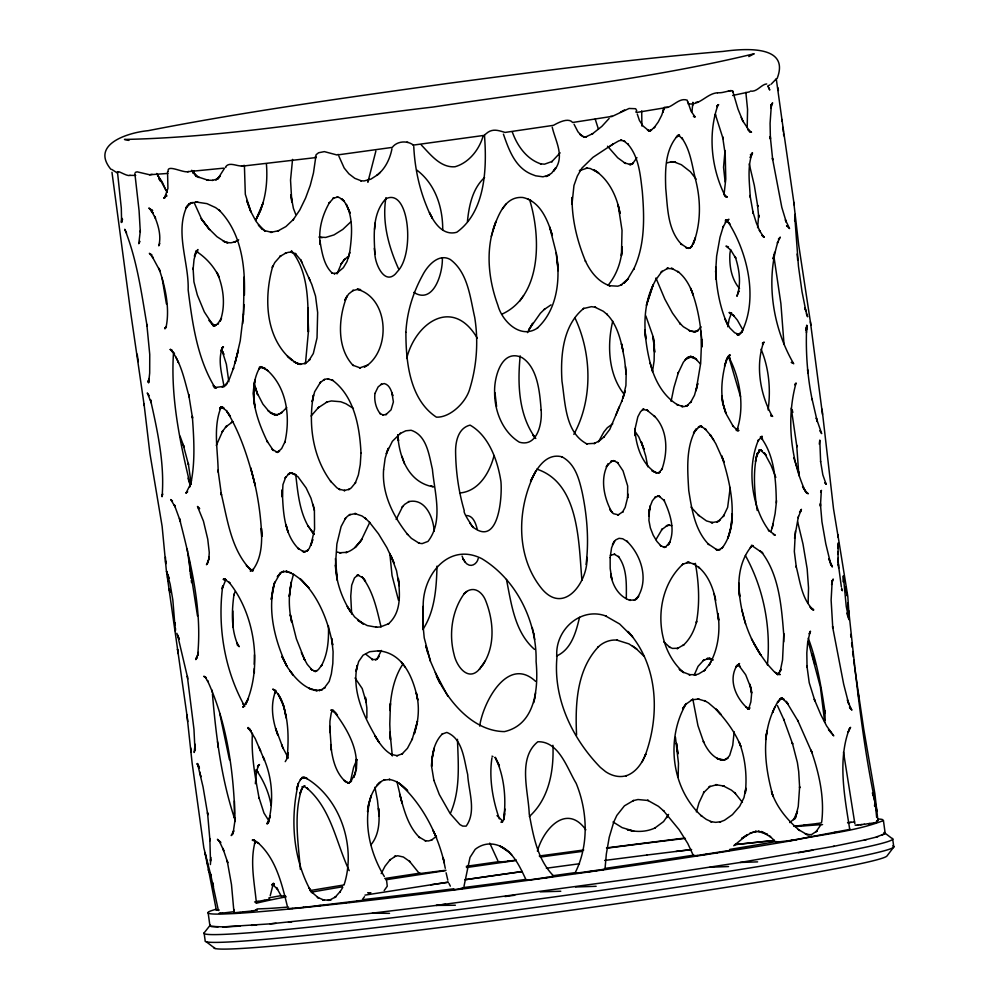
<?xml version="1.0" encoding="UTF-8"?>
<svg xmlns="http://www.w3.org/2000/svg" width="999" height="999" viewBox="0 0 999 999"><rect width="100%" height="100%" fill="white"/><g stroke="black" fill="none" stroke-linecap="round" stroke-linejoin="round"><path stroke-width="1.5" d="M430.419 661.201L424.225 637.861L422.739 622.027L423.239 606.256L423.151 629.732M783.74 641.857L783.803 633.728L782.542 659.989L780.107 671.815L780.968 669.33L777.909 674.612L779.282 673.251L777.484 674.662L779.12 673.813L776.648 674.088L780.281 674.575L775.212 672.489L776.897 673.651L773.95 671.465L767.107 663.898L760.301 654.32L751.473 638.811M422.764 613.923L422.739 622.027M701.073 331.243L701.748 347.165L701.635 339.198L700.661 363.386L696.053 390.746L697.777 383.479L694.48 395.267L690.496 402.585L691.47 401.323L686.962 405.706L688.174 404.97L685.664 406.243L687.05 405.894L684.377 406.518L681.555 406.481L683.004 406.593L676.773 404.47L678.046 405.094C662.961 396.203 654.333 379.595 650.199 363.087L652.547 371.228M389.835 553.546L392.045 575.524L398.489 600.299M641.907 126.049L641.695 110.901M837.924 554.358L838.386 542.794L837.736 547.927M335.452 565.322L336.875 543.993L341.121 526.523L345.617 518.119L344.842 519.08L347.44 516.296L350.262 514.398L349.3 514.81L355.669 513.548L354.682 513.511L361.975 515.959L365.959 518.843L365.159 518.069L370.192 522.976L369.518 522.315L378.471 533.791L386.938 547.714L393.993 562.924L390.859 555.407L396.528 570.704L399.225 585.726L398.301 578.421C399.987 594.78 401.461 612.524 388.161 624.1L388.861 623.663L380.444 626.922L375.786 627.26L376.76 627.26L367.17 625.549L358.004 620.429L363.336 623.988L354.595 616.92L347.265 606.48L351.011 612.549C341.995 598.476 336.114 582.092 335.452 565.322L337.325 580.269L335.414 558.603M837.949 551.623L838.236 562.837M687.649 102.048L687.237 100.212C680.044 97.515 674.25 105.27 667.819 107.305L636.65 112.462M715.709 267.07L716.033 279.146L715.721 267.295M495.092 757.329L499.4 765.833L495.267 757.454C504.47 776.148 506.518 799.625 503.546 820.129M806.443 332.767L806.717 325.174C805.544 350.212 807.117 375.412 812.237 399.975L812.075 399.076L817.319 421.715L816.283 418.032L821.665 433.603L819.792 430.781M121.703 218.082L121.616 222.203L121.304 208.229L117.445 171.628M210.402 864.56L210.914 857.467M210.514 859.365L210.477 861.163L209.84 838.573L209.977 840.771L207.53 812.637L207.804 814.884L203.059 786.95L197.49 763.486L199.425 768.194L197.053 763.736L198.601 765.659M254.245 664.323L254.458 654.807M504.97 809.028L503.671 819.754L504.857 813.823M794.942 218.469L794.867 220.804L795.142 214.373L794.667 220.579L795.054 216.346L794.954 218.344M776.323 502.959C776.048 481.019 774.675 456.056 761.176 437.812L762.587 439.085L760.676 437.5M366.883 718.019L366.858 707.929L365.384 697.339L366.321 702.684L362.225 688.573L355.045 677.996M255.344 783.728L256.668 770.329L256.343 771.977L258.629 764.947L257.817 766.658L259.49 764.51L257.492 766.87M233.192 627.422L232.842 611.013M692.732 105.532L692.869 102.285L691.995 111.613M715.646 271.678L716.633 256.131L720.004 237.263L723.388 226.161L722.864 227.535L726.635 220.604L725.237 222.178L728.97 219.305L725.449 220.617L727.384 220.255M626.311 598.726C626.385 584.552 627.322 568.206 618.294 556.368L618.843 556.88L614.16 554.17L614.885 554.208L610.339 555.269L610.938 554.845M167.857 575.449L167.77 577.06L167.907 574.912M874.962 803.995L874.587 806.131L874.949 800.486L876.647 817.344M234.403 800.973L234.365 813.985M730.219 487.45L727.647 507.38L723.276 516.545L724.25 515.147L718.681 521.003L719.967 520.129L716.783 521.965L718.269 521.466L711.263 522.702L712.811 522.689L706.468 520.916L698.201 514.947L699.05 515.696L690.996 507.155M244.018 304.595L243.431 314.198L244.193 277.023L244.33 295.192C245.417 265.197 240.934 231.768 218.669 209.653L219.768 210.677L215.609 207.617L206.93 203.634L195.841 201.985L197.702 201.898L190.597 203.047L192.382 202.51L189.473 203.846L190.984 202.897L186.376 206.968L189.598 203.609L185.814 208.404L186.588 207.13C174.975 233.267 189.086 262.937 188.149 289.86C192.357 323.201 197.165 358.379 214.897 387.425L213.124 385.602L216.483 387.999L214.211 387.624L223.601 386.401L221.928 386.863L225.187 385.564L223.626 386.476L227.048 383.441L225.712 385.09L229.633 378.421L233.616 367.869L233.217 369.118L238.399 350.112L235.04 363.186L240.235 340.809L243.444 314.023L242.67 323.688M574.924 873.388L604.994 869.155L606.331 854.045L609.228 837.299L613.798 821.94L616.82 815.446L624.425 805.843L633.616 800.461L633.016 800.699L637.936 799.525L648.376 800.511L647.539 800.236L658.453 806.33L663.973 811.2L663.336 810.539L679.07 829.645L687.737 843.431L693.468 855.756L697.826 855.444M121.666 219.63L121.391 222.515L122.577 219.355M140.347 230.532L138.786 243.706L139.997 241.371M734.153 731.743L732.754 745.266L729.67 755.406L727.01 758.778L728.059 757.617L725.024 759.69L726.335 759.165L722.939 760.027L724.362 760.027L716.845 758.366L721.952 760.177C712.786 757.929 706.992 749.487 703.333 741.345L703.708 742.257L697.951 725.661L692.769 698.813M244.318 165.347C239.098 168.119 229.47 160.564 225.487 167.095L225.774 167.52M338.249 154.395L337.038 154.982L324.35 151.623L318.594 152.747L316.096 154.72L313.461 172.989L310.227 185.489L305.594 198.039L299.812 209.94L292.882 220.192L293.619 219.256L285.889 226.586L277.585 231.131L278.808 230.694L270.579 232.367L271.915 232.367L264.173 230.532L265.397 231.144L258.354 224.987L262.625 229.558L255.956 221.216L250.612 211.164L246.716 200.524L250.899 211.763L245.317 194.305L244.418 165.797M442.332 257.904C443.019 272.615 433.716 304.957 413.836 292.395M678.134 777.122L678.471 763.286L675.449 737.262M427.922 653.608L425.811 645.754L430.482 661.301L439.91 682.979L436.426 675.861C448.901 702.447 473.688 731.268 504.458 731.605C535.614 724.525 538.573 687.724 536.088 661.5C537.112 621.465 516.283 579.408 481.793 558.666C448.613 541.87 422.452 575.249 423.201 606.605M806.53 329.658L806.842 326.011L806.081 330.407L807.13 326.111L806.118 328.296M627.959 494.093L627.597 497.852L627.672 485.989L623.026 470.829L617.332 462.35L618.094 463.037L613.985 460.739L614.922 460.939L610.814 461.526L613.736 460.601L610.814 461.526M747.19 127.735L747.564 109.403L745.853 92.358M135.277 172.415L137.1 171.828L149.538 174.75L167.857 173.426M191.533 171.016L191.708 170.267M776.548 500.686L775.112 513.598L772.052 528.396L773.226 523.688M374.912 254.358C375.199 263.586 384.128 285.065 395.367 274.038L397.652 271.278C414.985 253.496 409.228 186.975 385.714 198.863L386.113 198.501C371.89 213.474 374.013 235.414 374.912 254.358L374.35 248.314M808.116 603.234L808.541 587.986L807.167 568.906L802.996 544.055L797.689 521.915M843.056 581.743L843.331 575.811L846.253 606.543L849.025 619.742L846.752 613.111M374.563 229.358L375.274 222.802M586.063 564.423C589.11 540.359 587.112 515.871 582.155 492.207C579.108 479.158 575.299 463.698 561.65 456.655L562.137 456.868C546.416 452.684 536.8 467.932 530.519 481.293L536.126 470.591C516.758 506.668 515.009 556.193 542.032 589.023C564.797 615.759 588.498 580.369 586.888 557.305M767.394 664.934C771.116 627.31 763.76 588.598 745.354 555.469M356.256 769.705L356.493 759.053L356.443 768.805L353.808 777.359C362.5 754.307 347.477 728.983 333.703 711.126L336.338 713.698M173.401 354.27C170.742 398.114 179.982 442.232 190.172 484.627M385.914 197.74C381.88 222.065 388.599 246.653 398.514 268.743M467.432 221.528C468.968 205.831 472.452 188.636 484.577 177.51M252.447 733.129C250.986 754.969 255.182 776.835 259.116 798.263L258.991 797.602L263.961 813.011L268.506 820.241M794.53 538.299L798.413 516.471M134.877 173.501L139.073 210.664L140.31 232.08M795.404 531.181L794.33 551.473L796.303 567.232L796.116 566.283C800.099 581.181 801.648 599.063 813.511 610.102L810.064 607.155L813.71 609.802L811.5 609.04M765.621 739.46L767.045 730.594L765.808 738.036M727.809 326.785L729.145 319.318L731.63 312.899L730.506 314.535M768.106 409.952C770.903 389.535 769.03 368.331 761.088 349.213M520.192 355.869C517.432 383.329 518.456 414.573 535.164 437.712M821.64 822.327C824.749 797.951 819.118 773.076 811.051 750.149L812.062 752.834L797.664 720.291L798.251 721.403L786.088 701.248L788.036 703.845L782.242 698.438L784.128 699.55L781.543 698.264L779.994 699.075L782.242 698.089L780.469 698.513L783.441 698.751L781.543 698.264L777.334 702.247L780.706 698.488L776.385 704.195L772.539 712.399L774.774 707.13M649.425 509.677L650.274 505.906L648.963 513.086L648.776 516.321L649.512 509.203L648.913 520.354L650.349 527.897L653.171 535.114L656.905 541.446L661.226 546.178L660.314 545.516L664.597 547.402L663.423 547.227L665.496 547.09L664.335 547.415L666.321 546.628M757.617 227.685L758.678 215.047L758.728 217.357L757.579 205.207L757.741 206.431L754.32 185.427L749.213 163.848M162.063 496.728C164.81 464.085 157.592 431.368 150.487 399.675L151.324 402.822M270.217 895.753L273.414 883.178L272.377 885.751L273.926 883.615L272.44 885.176L274.113 883.828L272.377 884.764L274.213 884.078L272.327 884.527L274.325 884.502L272.402 884.515M534.877 697.826L535.589 692.856M305.469 363.536L308.379 331.868L308.054 307.68L308.379 331.93C307.817 304.558 309.603 273.276 291.471 250.662M725.049 150.512L723.551 167.32L725.137 181.955M778.408 239.061L780.306 237.138L777.334 243.032L778.071 241.383C765.409 281.368 772.814 327.947 793.706 363.761L791.907 362.35L793.194 363.261M175.399 629.208L175.499 628.583L175.349 630.981L172.864 600.149L170.142 584.19L167.133 573.176L169.355 578.346M292.557 159.39L290.534 180.07L291.82 202.148L290.846 194.668L293.406 208.379L295.729 214.398M349.563 253.109C351.835 237.088 353.596 219.418 346.303 204.383C355.269 226.249 346.203 200.399 341.471 198.764L344.255 201.448L339.573 197.677L337.063 196.928L337.899 197.015L332.929 198.339L333.791 197.852L329.008 203.247L329.595 202.422C322.302 215.022 318.057 229.995 320.329 244.58L319.855 240.634C321.965 252.335 323.776 265.309 332.305 273.152L331.705 272.814L334.94 273.676L334.066 273.651L337.912 272.602L337.05 272.989L343.331 267.732L347.015 261.526L349.712 252.51L348.314 258.154M627.647 497.415L625.187 507.305L622.414 512.325L623.014 511.65L617.744 515.122M831.767 583.179L832.217 580.544L831.118 600.087L832.804 628.309L832.554 626.548L843.68 684.215L848.9 704.507L847.389 699.937L851.061 708.903L849.562 706.643L851.922 710.102L849.512 707.604M350.412 781.668L353.646 767.269L356.918 759.565M479.695 726.086C482.929 702.722 507.617 655.257 535.551 681.318M502.36 822.214L502.984 821.153M671.091 401.373L673.938 387.45L678.421 372.39L677.984 373.514L683.341 362.237L686.301 358.678L685.152 359.827L691.308 356.343L686.775 358.017L693.094 356.805L688.361 356.855L694.842 357.879L690.084 356.393L696.653 359.528L695.242 358.416L700.424 363.923M724.088 194.018L725.786 179.083L725.224 154.408L722.639 136.826L723.089 138.711L715.296 114.286L715.709 115.11M652.484 371.628L654.12 360.789L654.37 344.493L653.196 336.788L654.67 352.272L653.096 336.588L645.829 315.884M730.581 249.725L729.882 253.846C729.282 265.909 731.368 279.121 739.522 288.511M579.545 617.307C575.948 632.517 571.316 649.412 556.505 656.056M663.86 108.142L662.924 112.375L663.998 108.054L661.75 115.16L658.254 121.978L653.97 127.909L654.919 126.848L650.149 130.981L651.535 130.045L648.339 130.669L649.825 130.794L647.477 130.132L648.738 130.682L642.969 125.936L639.435 120.467L637.275 114.061M533.816 702.572L534.877 697.814M774.637 252.272L773.101 258.953L773.726 256.243M696.39 811.887L699 802.784L704.158 791.845L703.471 792.819L710.152 786.288L709.028 786.8L716.945 784.665L715.621 784.665L724.175 786.101L722.889 785.676L731.418 790.134L735.539 793.568L734.565 792.507L742.432 802.372M831.555 584.49L833.203 579.033L832.179 580.981M367.932 181.918L375.886 151.036M491.321 236.388L495.991 221.353C485.139 248.152 488.086 278.609 497.877 305.244C502.122 321.466 520.879 339.772 537.737 327.847L537.3 328.109C557.617 309.465 560.639 278.634 556.231 252.797M391.958 148.814C389.96 158.928 385.289 168.769 377.035 175.25L380.169 172.44M367.907 182.03L368.656 179.046M162.45 494.505L161.988 496.228L162.775 493.981M688.661 248.401L691.345 247.003L692.382 245.379L689.959 248.114L691.345 247.003L695.391 237.937L693.231 244.031C701.173 223.152 701.011 200.037 695.304 178.621C691.932 164.698 690.259 149.625 681.618 137.725L682.604 139.023L678.383 135.102M483.166 135.876C479.433 149.138 469.318 162.662 455.007 166.758C440.384 167.882 430.482 154.445 421.341 145.042M464.011 886.2L470.005 857.404L475.187 849.35C487.412 839.647 502.447 843.93 511.9 855.181M494.068 455.494C489.86 472.402 478.833 491.458 459.602 493.007M612.737 321.154C606.967 345.142 608.266 374.375 624.163 394.318M275.15 692.357C270.142 706.343 272.789 721.603 277.859 735.164L275.574 728.209L283.129 748.401L281.593 744.779L281.855 745.404M216.296 445.492L222.889 430.594L222.153 431.78L226.835 425.749L225.424 427.122L232.917 421.64L231.318 422.452M337 273.901L341.358 263.661L344.692 259.178L340.846 264.473L341.358 263.661M770.903 531.618L772.352 527.172M650.149 506.443L652.359 500.811L655.506 496.978L654.67 497.689L658.329 495.991L657.217 496.278L659.914 496.478L658.766 495.966L664.522 500.861L663.748 499.712C670.117 513.211 676.173 530.981 668.319 544.992L670.317 541.608L665.359 547.315M197.59 655.307L195.854 659.615L196.678 657.567M293.469 574.3L291.109 583.166L289.285 596.515L291.333 582.042C288.461 595.317 288.699 609.14 291.758 622.377L290.309 614.747L296.366 638.798L304.795 660.089L301.323 652.559M381.431 650.449L376.86 659.253L379.258 656.343M491.958 757.804C488.861 777.984 492.669 799.662 499.338 818.868M315.284 156.531L316.171 157.505M255.756 909.939L257.292 909.989L251.96 910.988M798.089 517.769L801.435 509.315L799.55 512.112L800.886 511.413M694.168 675.162L698.051 666.358L704.17 659.64L703.146 660.551L708.591 658.428L707.18 658.378L712.961 659.964L709.278 658.054L712.811 659.902M694.992 239.048L695.391 237.937M493.444 228.534C498.464 214.698 505.282 195.929 522.902 197.502C540.259 201.348 547.802 220.167 552.347 235.452L549.625 226.96L556.181 252.697L558.104 270.692L557.43 261.713M501.023 822.389L501.585 821.253L502.097 821.915M196.528 251.024L194.455 256.094L196.528 251.024L194.056 259.365L193.094 269.405L193.082 268.032L193.931 281.855L197.352 295.067L204.32 311.9L213.586 326.111L209.028 320.329L214.448 325.662L212.637 324.438L215.047 325.512L213.174 324.987L215.509 325.412L213.649 325.387L216.296 324.987L214.735 325.711L218.531 323.301L217.37 324.35L221.491 318.219L220.105 321.316C225.874 305.644 223.639 287.325 216.895 272.315L219.118 277.223C214.186 266.671 206.006 257.605 196.216 251.323L197.914 252.397L195.642 251.448M819.292 444.143L819.779 440.084L820.641 461.775M355.557 772.864L350.599 781.842L351.561 780.981L348.526 782.816M450.574 812.961C460.626 789.734 458.266 763.948 457.455 739.322M626.161 374.213L625.923 385.464L622.926 398.264L624.075 394.855L625.087 390.971L621.715 401.386L621.94 400.811L609.79 429.37L603.833 437.187L604.37 436.625L599.462 440.734L594.093 443.606L594.83 443.344L586.475 443.806L587.162 444.031C565.022 432.754 565.334 402.659 561.987 381.281C560.352 356.044 562.699 325.249 583.903 308.304L583.191 308.629L591.458 306.668L595.741 307.33L594.88 307.13L603.334 311.288L607.33 314.648L606.655 314.023C616.708 323.926 620.242 338.186 623.201 351.511L621.453 343.706L624.512 359.128L626.161 374.213L625.524 366.571M255.669 840.796L254.558 843.73L255.045 841.995C249.825 861.937 254.483 882.754 256.368 902.859M615.971 414.985L618.181 409.365M148.851 379.52L147.889 382.043L149.188 378.546L148.589 382.904L149.688 373.039L149.75 354.445L146.816 324.338L147.115 326.186C141.583 293.556 137.113 260.19 124.775 229.27L126.548 233.042M344.28 884.215C356.193 846.765 340.572 798.363 305.944 778.046L307.28 778.571L301.785 777.559L305.07 777.384L301.848 777.821L303.446 777.347L300.237 779.67L301.336 778.508L298.763 782.492L296.578 789.247L298.401 783.241C290.284 818.094 292.732 856.618 309.553 888.673M537.4 851.123C543.743 828.371 566.795 803.196 585.851 829.807M406.668 358.466C415.671 322.202 453.146 296.778 477.272 338.186M396.153 519.468L402.722 506.356L402.172 507.205L404.533 504.445L409.128 501.51L408.454 501.71C424.612 497.814 433.154 516.071 434.215 531.256M369.705 522.539L361.338 540.122L355.082 547.564L361.9 539.323C358.092 545.242 352.772 550.636 345.816 552.597L346.865 552.31L339.685 552.759L340.909 552.947L337.113 552.072M749.163 707.242L750.861 701.935L751.585 693.905L749.987 684.215L751.71 693.069L751.186 688.711M777.072 78.621C790.796 43.856 742.145 48.901 723.014 51.424C630.706 59.141 538.836 71.329 447.04 83.529C347.153 97.54 247.128 111.289 148.102 130.682C129.683 132.343 89.81 143.706 110.877 169.293M478.221 558.466C477.372 563.299 471.828 567.569 467.307 564.16C465.509 563.561 459.49 553.334 465.297 562.3M159.803 243.431L158.791 245.829C161.451 236.026 158.391 225.437 154.558 216.346L155.557 218.294L150.537 209.465L151.723 211.226L148.863 208.029L152.672 210.627L151.598 210.09M655.943 539.647L662.225 529.008L661.513 529.832L667.494 525.312L666.37 525.849L669.605 525.174L668.319 525.124L671.74 525.624M821.465 490.384L820.641 492.345L821.34 490.634L820.416 506.218L820.379 503.608L821.94 521.74L825.798 543.818L830.331 562.474L828.833 558.691L831.98 566.445L830.506 562.762M772.539 712.399L772.964 711.388C761.076 738.361 765.371 769.03 773.089 796.453L771.453 791.558C776.46 807.092 787.362 820.104 799.637 830.544L798.313 829.52L807.13 834.664L805.231 833.853L809.265 834.777M166.521 195.654L163.848 198.252L166.396 194.942L164.398 198.227L167.919 188.436L167.557 171.791M619.405 406.605L618.006 409.802M274.563 693.581L275.811 690.746M737.874 293.331L738.935 290.934L736.9 296.278C741.47 283.566 739.347 269.081 735.139 256.568L735.751 258.254L730.706 249.912L725.986 246.116L728.433 246.84M381.206 873.601L385.015 866.208L390.347 859.49L389.523 860.214L395.554 856.131L394.505 856.493L397.714 855.756L403.359 857.005L410.065 861.725L409.403 861.15L418.693 872.676M645.691 754.245L645.366 754.944C660.177 714.422 657.991 664.622 627.959 631.43L632.642 636.9L619.642 623.988L605.481 615.896L606.156 616.133C580.581 606.318 554.108 630.581 556.918 657.504C553.184 698.601 572.165 738.448 600.387 767.419L605.606 771.665C611.663 775.786 619.343 777.859 626.51 775.624L625.911 775.873C635.764 772.639 641.982 763.448 645.691 754.245L642.22 761.775M527.497 332.617L532.754 323.201L528.971 329.483L540.359 313.299L544.667 309.053L544.205 309.49L551.048 304.845M636.95 157.63L632.479 163.848L633.391 163.062L630.993 164.473L632.18 164.023L629.482 164.573L630.831 164.623L624.325 162.862L625.574 163.499L617.719 157.78L607.542 146.204M598.438 441.908L603.846 432.03L607.292 427.747L612.762 423.763M192.882 173.102L194.131 170.654M195.392 749.188L194.131 752.497L195.117 744.23L194.967 749.862L193.968 729.32L187.325 676.273L187.762 679.083M668.181 815.221L666.907 817.594L668.356 814.934M715.759 600.374C713.111 588.036 708.428 575.449 698.526 567.082L699.475 567.932L693.106 563.561L694.367 564.123L688.174 562.337L689.585 562.474L686.638 562.649L687.936 562.287L682.255 564.597L683.229 563.911C653.358 590.771 653.321 646.103 683.678 672.639L679.22 669.255L682.742 671.952L690.084 674.8L688.91 674.675L696.228 674.662L695.029 674.974L698.551 674L705.069 670.029L704.083 670.878L709.677 664.01L709.153 664.934C718.269 649.55 720.404 630.993 717.994 613.486L718.618 620.229L714.185 593.843M810.551 631.455L809.19 633.928L810.239 631.268L807.716 641.995L806.817 652.871L807.042 667.07L806.905 665.634L809.227 682.742L814.884 700.873L814.285 699.25L820.878 714.834L826.635 725.986L833.74 735.863L828.471 729.545L831.293 732.779M224.425 168.406L217.57 179.196L220.367 175.662L215.772 179.995L219.443 177.26M225.849 579.507L222.165 588.861L222.752 585.739C217.37 626.198 224.375 669.28 244.081 705.194M501.773 314.248C542.32 295.879 540.884 235.826 529.57 199.65M668.581 814.41L663.561 821.59L654.495 828.308L655.207 827.884C646.578 831.942 636.525 832.392 627.422 829.719L633.828 831.131L622.14 827.634L613.049 821.965M575.511 872.09C588.985 844.817 587.587 811.101 576.161 783.316C567.182 768.531 558.978 741.096 537.837 741.758C517.37 758.229 528.471 791.47 529.233 813.91C533.241 835.564 537.412 859.664 553.546 875.898M709.153 664.934L712.05 659.765M255.694 220.03L260.464 210.714L263.012 203.072L255.819 219.892M820.679 825.062L815.946 831.855L817.332 830.693L811.113 834.889M255.856 219.78C265.509 203.059 267.907 182.879 266.421 163.873M165.584 196.279L166.396 194.942M482.554 665.309C495.591 646.266 493.756 620.841 485.514 600.274C483.066 594.118 476.935 587.599 469.692 590.034C466.883 590.646 460.264 597.065 466.883 591.383M402.897 664.01C393.906 677.722 390.721 694.33 389.972 710.489L390.447 703.496L389.785 724.2L390.447 739.672L389.997 732.167L392.307 755.956M342.744 887.474L339.735 892.332L340.372 891.333L334.802 897.577L335.976 896.64L329.707 900.124L331.218 899.612L327.872 900.336L329.495 900.286L322.577 899.799L324.126 900.149L317.307 897.252L318.718 898.151L312.163 892.469L309.066 887.936L312.3 893.081M482.654 665.134L479.433 669.218L485.414 660.701M111.713 169.405L117.383 173.002M573.851 434.365C592.956 399.538 591.957 353.546 574.812 317.595M492.982 756.568L492.007 756.156M736.3 430.606L737.861 428.246L737.1 429.62C744.904 406.318 739.984 378.146 728.733 356.843L729.969 358.266L727.984 356.356M560.127 152.835L551.673 161.826L552.31 161.388L544.505 164.186L540.372 163.799L541.008 163.936C526.623 159.278 517.032 145.529 512.25 131.768M523.526 295.667L519.73 301.124M701.098 326.86L697.065 331.343L698.413 330.282L694.193 331.805L697.202 331.193M195.954 252.435L197.939 249.513L195.604 252.61M876.697 820.978L877.909 820.591L874.874 793.618L863.71 728.92L854.669 667.719M608.216 285.152C616.995 274.35 621.64 260.689 622.227 246.853L621.44 255.669L622.027 230.332L618.169 205.145L620.054 213.486C616.957 196.441 608.841 178.996 593.643 169.63L598.701 172.952L590.334 168.519L586.213 167.969L587.212 168.094L579.37 170.692L580.182 170.23M371.041 844.692C379.333 834.602 379.845 820.679 378.534 808.266L379.108 816.308L377.472 800.386L374.925 787.224M423.151 629.058C435.027 610.689 436.451 587.449 437.013 566.133M362.462 899.4L364.485 896.677M235.115 591.708L233.716 595.317L234.016 594.18C231.78 610.776 230.994 628.596 237.587 644.33L236.8 642.856L239.236 646.678L237.287 645.067M892.681 845.941A347.602 11.526 -7.8 0 1 560.052 904.045A347.602 11.526 -7.8 0 1 205.17 940.733L204.096 932.929L210.252 925.111M311.101 416.021L318.768 407.13L317.932 407.954L327.422 401.773L326.336 402.185L331.393 400.949L340.759 401.748L345.966 403.758L353.421 408.466M506.193 203.908L502.485 208.741M195.479 252.809L197.565 251.061L195.717 251.586M609.165 118.431L601.86 126.374L592.032 134.153L592.807 133.616L585.489 137.038L586.488 136.776L583.229 136.801L584.103 136.938L579.882 134.291L581.181 135.452M635.839 112.138L636.738 110.627L635.651 108.716L629.083 108.466L612.362 116.334L572.627 122.477C568.481 117.32 558.478 122.477 553.458 125.337L505.057 132.43C498.863 130.632 492.332 127.86 485.964 133.841A9.316 2.872 -10.5 0 0 484.478 135.34L413.386 145.092C407.317 140.322 397.015 140.959 392.282 147.39L338.436 154.808M464.435 593.406C451.898 610.439 448.688 634.128 454.046 654.407C456.456 666.183 468.269 682.404 479.607 668.993M286.725 407.58L281.056 413.224L282.292 412.175L278.384 414.41L279.82 413.948L276.061 414.785L277.522 414.935L270.304 412.912L275.162 415.122L268.157 410.801L269.143 411.65L262.862 404.071L257.33 393.344L254.995 386.576L257.617 394.742L254.333 383.816M760.002 450.337L757.404 453.683L759.415 450.961L756.767 455.894L755.444 461.451L757.242 453.184C753.096 470.517 754.183 488.611 756.505 506.118M243.257 706.793L248.401 698.613L245.717 704.357C262.725 666.608 254.832 613.786 228.883 582.105L230.045 583.216L224.138 578.821L225.999 579.87L223.426 578.97L225.512 579.52L223.252 579.507L225.312 579.457M260.302 367.57L258.716 369.33L259.54 367.907C252.997 379.82 252.285 394.368 255.007 407.467L253.521 393.456L254.907 380.194C250.262 401.598 258.466 423.077 267.582 442.145L267.07 441.183L273.414 450.574L272.015 449.138L277.56 452.472L275.999 451.948L279.558 451.286L278.184 451.748L281.643 448.563L285.165 441.358L284.79 442.657C290.584 417.632 287.163 387.5 266.745 369.78L267.757 370.654L260.814 366.596L265.647 368.693L259.378 367.17L261.001 367.232M350.661 221.978L342.794 229.42L333.953 234.927L325.686 237.437L319.355 237.113M188.474 204.77L189.598 203.609M771.453 104.858L770.753 105.569L772.614 102.822L770.753 108.379L771.39 104.72L770.079 123.327L770.404 139.098L770.279 136.463L772.714 159.89L772.427 158.167L781.805 207.342L786.313 222.203L785.351 219.805L789.56 228.559L786.575 225.699L787.612 226.473M436.438 836.225L431.156 840.359L431.905 839.972L428.421 840.958L424.962 840.696L425.786 840.958L419.006 837.025L419.68 837.661C407.904 826.223 403.908 809.552 399.725 794.255L402.147 803.446L396.89 781.505M529.358 816.495C549.075 798.688 553.983 770.679 552.922 745.291M849.874 728.446L849 729.32L850.574 727.334L848.139 732.23L848.601 730.918C837.487 762.312 845.191 799.787 849.687 829.17M733.753 845.766L747.439 834.552L741.545 838.548L751.211 832.866L756.206 831.343L749.762 833.303M610.514 116.421L612.362 116.334M233.167 833.69L231.206 835.576L233.704 830.731L233.217 832.554L235.277 818.256L235.077 821.515C233.878 773.676 227.747 724.45 207.455 680.606L207.967 681.63L204.945 676.685L206.368 678.309M795.679 383.853L794.68 384.802L796.066 382.979C786.413 417.844 790.259 457.979 805.182 491.008L802.547 486.513L806.568 492.744L805.344 491.046L808.278 493.781L806.168 492.482M384.165 890.571L387.262 886.2L386.601 880.544M207.804 563.061L206.481 564.722L208.441 560.152L208.029 562.35L209.028 556.93L208.816 559.602L209.266 552.484L207.755 539.198L203.446 521.141L197.477 506.468L199.675 508.641L198.289 508.041M344.131 259.94L347.739 256.706M281.531 572.265L277.297 576.835L280.632 572.527L274.338 583.528L271.253 599.537L272.902 588.211L274.812 582.067C266.808 609.939 274.937 640.896 286.963 666.458L281.868 656.43L287.837 667.769L293.119 675.012L289.623 670.479C295.617 678.433 302.822 686.251 312.437 689.672L309.103 688.299L317.282 690.796L313.798 690.172L320.379 690.197L318.981 690.634L322.39 689.535L321.054 689.959L325.025 687.637L323.988 688.436L329.183 681.443L331.343 673.975L332.829 663.473L333.104 651.785L331.656 638.436L332.679 644.942C328.196 620.854 318.456 595.966 300.274 578.921L308.953 587.986L301.336 579.857L293.644 574.325L286.064 571.216L287.575 571.703L282.517 571.74L284.066 571.191L281.119 572.539M221.441 406.955L219.655 408.429L221.091 407.205C212.775 427.335 218.044 450.911 218.182 472.24M166.458 326.998L164.86 328.296L166.096 327.035C169.967 308.616 165.447 286.813 158.829 268.232L160.102 271.204L151.96 256.156L153.147 257.804L149.35 253.321L151.873 254.807M285.239 761.65L286.95 758.778L288.112 752.622L287.213 758.091C288.923 736.85 289.023 712.961 277.997 693.98L283.741 705.731L286.176 717.981C284.315 707.667 282.155 695.316 272.702 689.135L275.699 690.346M717.145 105.819L718.656 104.608L716.882 106.643L718.056 104.745C707.629 134.053 711.251 168.531 725.212 196.104L724.1 194.543L727.235 197.228L725.349 196.603L726.822 196.616M775.574 79.408L776.173 79.033L771.153 84.191M197.402 657.454L195.692 658.778L196.903 657.629L198.339 652.397L197.64 655.356C202.36 609.24 190.772 563.061 179.483 518.568L180.444 521.528L174.35 504.87L175.15 506.855L170.767 499.562L172.502 501.011M367.182 365.447C391.233 347.527 388.149 297.59 357.142 289.26L360.689 289.685L357.904 289.348L352.622 290.659L353.346 290.272L348.639 294.018L344.792 300.187L347.065 295.979C338.424 317.282 336.238 347.727 353.221 365.547L352.61 365.135L360.439 367.994L359.603 367.932L367.869 365.06L364.385 367.008L365.122 366.596M377.447 174.912L370.879 179.146L364.061 180.956L360.689 180.732L361.313 180.831L354.82 178.346L348.863 173.789L344.168 167.994L338.873 156.169M747.764 709.128L749.824 707.617L748.076 708.878L749.637 708.453L747.639 708.741L749.3 708.878L745.891 706.867L747.04 707.904C735.963 697.727 728.296 680.394 736.538 666.233L735.863 667.232L739.56 663.536L736.4 665.846L738.81 664.722M268.394 822.439L266.758 823.626L268.531 822.027L267.295 823.925L270.142 816.146L268.431 822.289C273.838 800.773 272.49 777.272 263.137 757.005L264.51 760.314L255.145 738.436L248.102 727.472L251.186 731.043L247.877 728.234L249.95 729.108M219.218 910.014L216.696 909.952M186.114 492.857L187.65 491.758L185.989 493.131L190.372 484.478L189.648 487.037L191.446 480.519L190.772 483.828C195.454 461.613 193.918 438.661 192.332 416.183L192.532 418.169L188.736 394.655L189.273 397.065C184.54 380.831 181.468 362.6 170.429 349.275L174.5 353.783L170.292 349.55L172.253 350.487L170.33 349.638M208.866 872.302L208.466 869.592L216.321 910.064M610.152 146.041L613.261 143.931L592.981 157.318L581.905 168.107L577.322 176.061L573.963 185.502L572.002 204.183L572.077 197.44C571.803 219.368 577.197 241.196 585.576 261.363L585.327 260.776C590.297 271.603 598.314 282.093 610.077 285.864L609.09 285.677L617.819 286.189L621.965 284.715L620.891 285.115L628.408 278.484L623.938 283.329L627.609 279.27L634.028 268.469L633.591 269.405C645.192 245.117 644.455 217.432 642.282 191.246C640.309 174.925 638.998 156.731 627.572 143.831L628.421 144.643L623.651 140.797L624.912 141.371L620.566 140.147L621.89 140.247L618.918 140.797L612.474 144.468M377.485 658.491L375.449 659.827L376.398 659.477L371.728 659.477L372.814 659.69L365.671 654.133M611.638 461.251L606.243 466.733L608.304 463.748C599.6 478.359 604.083 498.638 612.137 512.637L609.802 509.365L613.473 513.686L618.581 514.885M620.466 112.175L624.55 109.952M791.333 821.665L789.797 822.589L794.792 818.218L793.606 819.792L797.452 811.388L795.154 818.768L798.251 806.53L799.637 786.663L799.65 787.924L798.713 771.653L797.402 762.587L792.282 742.781L792.657 744.105L783.628 719.08L783.953 719.842L777.397 705.519M877.572 818.98A340.896 11.301 -7.8 0 1 882.342 819.505L883.428 820.554C854.332 831.855 822.239 834.103 791.807 840.659A340.896 11.301 -7.8 0 1 708.266 854.27L676.435 859.152A340.896 11.301 -7.8 0 1 468.419 888.198L434.478 892.507A340.896 11.301 -7.8 0 1 234.328 913.536L222.377 914.048A340.896 11.301 -7.8 0 1 210.727 910.913L215.747 909.29M884.802 833.753L881.605 835.376M767.806 86.039L769.842 84.903M728.721 356.081L730.331 355.157L726.623 358.828L729.732 354.845L727.809 357.167L724.537 366.109L726.435 359.727C721.703 376.898 719.243 396.128 725.811 413.136L722.702 402.347L721.977 396.166L722.677 403.009L726.36 414.273L733.353 426.585L732.567 425.437L737.911 430.994M752.784 545.541L750.311 547.564L751.635 546.153C740.072 559.989 737.25 579.02 739.66 596.465L738.785 583.041M688.036 103.821C699.887 105.657 706.58 93.619 717.344 92.807M748.8 56.581L754.195 53.746C648.776 79.321 540.347 90.747 433.204 107.018C330.544 118.968 227.897 137.325 124.475 139.448L128.971 140.422M762.387 343.082L764.21 342.12L762.549 344.156L763.498 342.694C755.281 366.046 760.364 395.154 772.339 416.321L770.978 415.022L772.664 416.396L770.716 415.846M462.45 888.436L463.099 888.248L460.601 888.448M238.674 239.822L234.028 242.17L235.627 241.708L230.956 242.807L226.236 242.532L227.972 242.67L223.252 241.184L224.85 241.82L216.958 236.688L208.541 228.384L201.848 219.58L201.199 218.581L209.653 229.67L201.848 219.58L194.293 202.934M453.396 889.56L454.17 889.385M221.853 347.777L223.464 346.99L221.965 347.977L223.301 346.803L220.866 350.886L222.902 346.803C217.258 359.29 221.865 373.863 224.088 386.75M718.718 550.099L722.702 547.377L721.728 548.563C729.482 538.848 732.342 525.986 732.304 513.773L731.156 526.848L727.759 538.498C737.15 511.7 729.919 482.042 721.74 455.856L724.1 462.25L715.771 443.643L710.177 434.69L710.888 435.751L704.819 428.546L706.168 429.67L700.724 426.111L702.359 426.748L699.887 426.236L701.485 426.311L698.289 427.097L699.525 426.361L693.493 433.004L696.153 428.958C685.551 447.215 687.537 470.117 688.736 490.459C691.783 509.39 694.879 530.382 708.915 544.642L707.991 543.781L717.369 550.099L715.971 549.525L720.267 549.675M750.361 154.758L752.484 153.284L750.162 157.58L752.434 152.685C747.04 166.671 749.575 182.48 750.224 197.165L750.037 195.504L753.196 213.274L752.697 211.239L756.368 223.002L760.039 231.606L759.377 230.344L763.611 237.025L762.237 235.489L764.21 236.988L762.237 235.489M296.029 908.128L288.199 908.591M254.595 901.972L269.905 899.312L269.068 899.275M216.995 179.083L212.362 180.419M508.516 861.188L498.364 862.174L499.013 861.975M165.497 196.516L166.908 195.979M876.735 822.302L873.938 822.876M273.177 885.002L277.697 889.435L276.461 887.524L281.231 896.041L285.464 895.741M234.378 912.774L252.098 910.963M234.028 912.849L231.481 884.577L227.148 860.501L227.76 862.786L222.864 848.276L223.739 850.686L219.305 841.133L220.567 842.881L217.42 839.285L220.779 842.269M729.732 850.424L697.689 855.456M666.783 162.924L672.165 161.688L670.541 161.776L675.536 162.188L673.788 161.801L681.393 164.735L690.421 171.766L696.128 179.133M529.982 879.807L526.123 880.032L527.222 879.719M877.859 820.679L876.71 820.978M420.392 873.376L419.318 873.626L445.979 870.216M251.998 570.417L250.212 571.003L253.421 569.218L252.347 570.554C261.638 558.728 262.188 542.669 261.401 528.284L261.726 536.438C260.801 513.274 257.155 490.147 250.674 467.869L255.307 485.876C248.689 460.015 240.771 433.591 226.536 410.826L230.407 416.471L226.011 410.289L220.941 406.843L224.101 408.241L221.016 407.167L223.014 407.242L220.592 407.492M551.71 876.348L554.045 876.235L553.446 876.398M864.322 840.047L876.31 837.087L885.201 833.503L883.428 820.554M876.31 837.087L878.034 836.525M850.137 829.32L795.491 839.709M756.206 831.343L754.682 831.805L759.602 831.468L758.016 831.293L767.594 834.49L761.375 831.505L770.741 837.05L769.68 836.113L773.95 840.097M717.594 92.832L720.329 92.732A47.078 15.934 -42.1 0 0 722.664 92.42L730.868 90.597L732.679 91.009L737.999 109.091L743.069 121.566L741.258 117.495M413.386 145.092L412.937 144.955M728.933 91.034L728.246 91.209M729.507 90.859L731.156 90.609M808.154 837.349L811.475 836.625M307.48 906.917L361.663 900.436M603.883 869.467L602.422 869.742M303.896 786.575L301.91 787.037L304.932 785.776L302.522 787.849L299.85 793.631L301.785 788.785C293.419 814.635 298.326 842.856 300.374 869.417M575.436 873.101L574.999 873.388M462.25 888.486L454.745 889.56M875.986 822.489L875.074 822.676M749.537 91.858L732.642 95.479M866.42 839.585L833.191 846.453M551.598 876.772L552.747 876.548M268.918 899.612L267.233 899.962M576.086 872.976L575.449 873.089M836.338 832.142L837.15 831.992M834.29 846.24L740.097 862.474L644.929 877.047L436.251 905.419L455.369 905.231M396.64 755.756L402.597 753.745L401.798 754.208L407.442 748.326L412.412 738.885L412.137 739.547L417.482 721.128L414.285 733.803C418.743 720.704 419.68 706.393 416.308 692.931L417.757 700.124C413.574 678.421 403.334 652.547 377.984 650.774L378.946 650.774L369.705 651.71L363.074 655.194L358.641 661.55L356.119 671.191L357.217 665.434C351.273 692.969 365.459 719.667 379.183 742.569L375.037 736.001C379.545 743.206 384.403 750.911 392.232 754.857L391.321 754.382L397.577 755.793M821.29 822.876L816.258 823.713M552.584 876.585L530.631 879.732M776.223 841.533L765.521 843.418A304.47 10.09 -7.8 0 1 729.757 849.412M834.24 832.517L835.102 832.367M798.301 852.771L812.836 850.199M874.088 822.851L863.985 824.337M263.599 900.623L265.085 900.361M794.417 839.884L796.34 839.56M364.947 895.129L430.669 884.839A304.82 10.102 -7.8 0 1 448.339 882.192L430.669 884.839M791.857 840.296L795.466 839.709M358.379 901.073L356.443 901.373M385.714 879.794L445.404 870.641M790.634 840.484L792.719 840.159M717.369 852.659L713.373 853.283M168.169 171.503C166.658 163.599 183.779 173.601 188.649 171.541M791.732 840.321L775.961 842.257M152.148 174.35L149.538 174.75M817.157 823.576L793.755 826.26M384.777 878.508L419.642 873.188M547.29 877.459L545.679 877.709M234.365 911.625L222.04 913.161M596.016 870.728L597.24 870.554M466.296 866.308L499.625 861.538M466.446 867.544L516.271 860.414M258.316 901.448L256.518 901.71M868.518 823.713L869.779 823.526M705.519 854.457L706.305 854.332M591.146 871.415L588.523 871.777M118.232 172.14C117.42 169.905 127.348 176.873 130.082 175.362M507.242 861.363L508.991 861.126M516.121 860.127L510.876 860.863M245.567 911.925L242.969 912.262M539.248 856.006L583.728 849.987M508.741 861.163L510.626 860.901M546.353 868.218L579.482 863.748M537.824 878.808L538.811 878.683M702.409 854.882L704.133 854.644M504.982 896.565L514.747 895.254M683.853 838.161L613.686 847.015M427.722 872.889L425.999 873.101M864.385 824.275L855.206 825.224M604.62 860.439L646.778 855.044M349.051 902.409L349.837 902.309M614.173 846.952L606.48 847.926M453.746 888.798L446.366 889.734A304.47 10.09 -7.8 0 1 363.224 899.6M462.599 887.674L476.685 885.876A304.47 10.09 -7.8 0 0 525.724 879.42M862.112 824.575L860.002 824.824M436.226 905.419L445.666 904.22M315.846 157.58L241.508 166.234M854.557 821.94L847.539 822.701L849.15 822.564M646.74 855.044L676.011 851.448A304.495 10.09 -7.8 0 1 691.62 849.575L676.011 851.448M436.201 905.419L372.377 913.136M344.842 902.934L346.203 902.771M750.411 91.109C757.117 92.283 761.263 84.328 766.708 83.941M679.632 135.29L677.609 135.539L679.27 135.09L676.348 137.15L677.447 135.926C664.897 150.125 665.134 170.542 665.734 188.374C667.682 207.517 667.369 229.957 681.793 244.605L680.694 243.606L687.3 248.077L685.801 247.527L688.973 248.326L687.324 248.214L690.259 247.939M698.151 102.035L695.966 102.273M850.186 822.464L851.21 822.339M238.986 912.736L240.547 912.562M667.819 107.305L664.31 107.293M803.546 825.374L804.807 825.224M735.426 844.58L774.437 840.484M778.608 842.107L777.072 842.244M308.279 906.83L295.854 908.141M302.972 907.404L303.721 907.317M318.369 905.693L321.029 905.406M857.404 825.112L858.079 825.037M222.902 926.922L270.042 923.863L372.34 913.136L389.51 913.348M501.673 862.025L502.622 861.937M296.528 908.079L298.551 907.866M223.676 168.157L187.537 171.716M292.744 908.453L291.87 908.528M237.687 912.861L236.638 912.949M270.067 923.863L276.099 923.301M288.486 922.152L291.683 921.852M453.771 889.647L453.209 889.647M222.665 913.111L219.156 913.298M251.448 925.386L256.643 924.962M217.969 910.139L216.234 910.201M240.384 926.123L224.126 926.922L210.951 926.385L209.865 925.336L208.104 912.462M234.003 913.011L236.288 912.974M256.93 908.965L267.607 908.516A304.47 10.09 -7.8 0 0 288.524 907.03M220.604 913.273L219.792 913.311M710.014 867.219L728.583 866.545M212.949 180.369L206.855 180.107M740.084 862.474L757.617 861.875M575.524 886.975L596.141 886.3M254.495 840.271L252.36 840.334L254.558 840.321L252.435 839.859L258.816 843.418L257.392 842.257C275.736 858.116 281.743 883.341 287.262 905.956M540.184 891.845L560.776 891.245M369.68 892.794L368.044 892.819L370.879 892.744M368.044 892.819L369.305 892.794M762.212 437.013L760.289 437.05L762.125 436.251L757.779 441.146L758.553 439.835C746.715 467.382 751.073 507.217 769.417 531.081L768.331 530.119L775.311 535.227L773.338 534.527M807.317 834.64L811.113 834.602M688.361 356.855L689.884 356.843M271.678 884.527L274.325 884.502M129.895 175.387L135.727 175.387M218.082 926.922L210.951 926.385L209.865 925.336M484.478 135.34C486.963 167.595 485.751 211.463 456.743 232.268C440.846 236.688 431.406 218.469 426.66 206.293C418.868 187.3 414.76 166.983 413.761 146.503M737.112 430.432L738.973 430.507L736.338 429.77M695.779 331.755L689.123 330.619L693.993 331.968M758.803 450.037L761.413 450.199L759.477 449.8L762.187 450.911L760.314 449.912L766.071 455.257L764.31 452.809L771.078 465.334L775.811 477.397M751.048 131.806L749.35 131.681L751.523 132.193L747.839 129.533L749.55 131.081L742.744 120.842M466.308 515.496C473.389 515.509 475.849 523.826 477.297 529.433M725.486 220.255L727.447 220.567M694.58 116.558L693.406 116.371L695.192 117.045L691.058 111.264L687.874 101.823M406.905 142.17L407.954 142.382M208.504 180.394L197.827 176.848L199.063 177.547L193.344 172.615L196.541 176.686L192.308 170.841M300.861 260.227L295.155 253.409L295.854 253.821L290.522 252.123L291.633 252.123L288.511 252.297L285.227 253.159L286.476 252.71L279.807 256.518L280.894 255.632L274.837 262.462L272.327 267.407L272.839 265.859C263.761 297.54 264.922 338.024 292.345 360.602L287.412 356.144L295.279 362.462L299.026 364.285L293.956 361.863L301.011 364.373L299.675 364.335L305.744 363.236L304.633 363.673L307.367 361.938L309.827 359.54L309.078 360.314L313.324 353.521L317.033 337.874L317.657 312.612L315.534 296.116L311.8 284.44L300.687 259.877L302.16 262.737M319.106 237.05L322.115 237.725M752.996 545.716L751.398 545.317L762.774 553.084L760.127 550.861M730.906 313.062L729.02 312.562L731.28 313.349M791.196 362.45L792.407 362.774M251.361 570.242L253.222 570.804L250.474 569.592L252.048 570.491L246.353 565.496L250.312 569.492C230.781 549.013 227.435 519.043 220.991 492.682L221.491 495.167L218.032 470.129M536.788 469.118C579.507 483.154 578.583 542.782 581.918 580.307M286.064 571.216L291.209 572.877M347.59 782.679L348.913 783.216L343.956 780.331L344.817 781.018C334.99 771.64 332.168 757.579 330.681 744.605L331.406 750.174L329.72 726.098L329.795 732.517L329.932 721.191L331.243 713.024L332.804 710.214L331.73 711.038L333.579 710.476L330.794 710.089L334.99 712.312L337.475 714.959M345.204 781.717L348.913 783.216M430.956 485.739L433.454 486.863C408.928 482.667 399.438 458.291 397.752 435.314M739.397 665.421L737.774 664.71L740.259 666.645L738.249 665.009M205.806 677.247L203.709 676.298L205.245 677.072M297.627 363.624L299.026 364.285M690.546 331.056L683.328 326.723L679.57 323.052L680.606 324.325L672.464 313.062L664.884 299.225L655.931 277.997M725.561 220.142L729.932 224.101L728.221 222.09C747.564 252.597 758.453 298.426 741.782 331.955L742.694 330.594L738.486 335.127L742.07 331.855L737.761 335.065L739.547 334.091L737.312 334.777L739.21 334.315L736.887 334.44L738.785 334.44L734.627 332.717L729.782 327.909L725.074 319.156L728.259 326.149C720.204 308.966 716.708 289.947 715.621 271.104M527.36 198.751L531.293 200.737M305.145 787.112L307.829 788.823L306.531 787.824C331.331 808.491 336.014 842.781 349.213 870.653M729.62 312.45L734.253 316.021L732.816 314.648L737.349 320.105L742.856 329.832M768.868 87.662L769.742 90.047L767.931 86.451M632.167 645.666L636.763 649.075L628.883 643.868L616.895 640.122L617.594 640.172C610.401 639.323 603.159 642.107 598.014 647.14L598.463 646.753C576.435 670.104 575.174 704.832 576.573 735.114M884.115 832.454L891.608 838.149A347.602 11.526 -7.8 0 1 558.99 896.253A347.602 11.526 -7.8 0 1 204.096 932.929M206.281 941.795L215.122 948.513M830.806 563.998L830.319 563.598L832.392 566.945L830.856 563.636M508.953 852.085L499.912 846.066C513.523 852.135 519.88 866.882 525.924 879.532M472.939 527.06C498.826 547.39 502.397 496.328 500.911 481.406C497.727 460.764 489.023 435.864 470.067 425.124C458.441 427.972 455.532 441.171 455.594 451.486C455.794 471.478 458.616 491.533 464.273 510.726C462.013 512.687 480.419 537.45 469.842 523.089M824.987 482.804L825.948 483.778L822.826 474.812L820.554 461.201M502.46 820.828L497.002 815.596M636.138 648.613L643.856 656.118M581.643 135.864L577.946 131.781L574.05 124.251M534.552 649.425C514.66 632.042 511.376 603.871 506.456 579.432M716.807 710.052L708.478 702.909L704.37 700.561L705.594 701.211L697.614 698.863L698.863 698.975L691.283 699.949L692.394 699.612L685.551 704.482L682.579 708.728L686.325 703.521C665.571 738.323 671.178 788.548 701.81 816.22L700.973 815.496L706.318 819.405L711.675 821.84L710.489 821.59L715.721 822.352L720.803 821.702L719.592 822.115L724.487 820.254L732.404 814.672L739.66 806.33L743.993 797.589L745.916 788.223L745.316 792.844C747.152 775.923 745.341 758.278 739.26 742.319L740.783 746.353C735.351 732.392 726.061 720.242 716.046 709.24L720.853 714.397L716.046 709.24M761.563 552.072C779.37 575.087 781.53 607.167 783.79 635.227M416.708 169.992C435.427 184.066 442.932 207.53 442.719 230.282M884.34 832.666L884.902 833.216M242.894 704.083L244.33 705.606M663.711 641.758L669.992 647.452L669.205 646.977L672.489 648.413L678.209 648.226L677.047 648.726L683.953 644.667L683.004 645.516C690.084 639.198 694.405 630.381 696.64 621.278L696.378 622.602C699.987 603.034 698.9 582.817 695.366 563.324M149.213 395.679L147.278 392.957L151.299 402.747M738.985 665.621L745.691 674.787L751.223 688.811M535.289 437.874L532.792 434.952L535.801 438.486M314.073 534.19L307.804 525.661L314.248 534.44L310.826 530.157M256.069 769.804L257.904 772.065L256.306 770.079M806.343 313.711L807.629 316.795L804.932 307.942L806.006 311.426M157.967 175.749L162.163 181.918L165.759 189.897M401.236 661.837L405.394 667.382M167.195 192.445L156.893 173.664M841.458 589.398L842.394 590.721L841.732 588.186M635.564 432.18L638.798 436.938L643.98 449.3L641.408 442.045L645.779 456.231L647.752 466.758M710.177 434.69L713.761 440.084M150.537 209.465L153.059 213.287L151.948 211.588M256.768 770.704C263.861 781.118 269.031 792.994 271.154 805.456M384.328 876.51C369.967 853.046 362.6 822.002 371.366 795.291L368.444 805.044L367.57 811.675C368.519 800.911 372.215 789.884 380.045 782.155L376.66 785.726L381.98 780.993L384.852 779.645L383.828 780.094L390.085 779.457L389.073 779.432C396.541 780.431 402.709 785.376 407.654 790.771L398.926 783.116C422.015 803.546 437.275 833.079 444.28 862.936L443.131 857.604L445.267 868.306M288.336 758.079L282.854 747.739M435.302 672.527L447.864 696.266M432.367 218.232L429.458 212.65L432.442 218.369M753.883 643.356L761.013 655.381C747.889 636.026 740.696 613.074 739.073 589.822M489.747 843.131L497.814 860.626M178.222 637.225L179.345 639.248M308.241 526.298C299.6 511.076 297.877 493.294 295.916 476.223M448.976 883.428L450.349 886.15M179.221 638.873L177.535 634.977L187.412 676.835M808.266 638.174C817.219 662.162 821.365 687.749 825.174 713.011L824.912 710.626L825.137 720.491M156.806 173.489L157.842 175.637M178.109 361.738L178.509 362.587L175.836 356.968M872.339 792.994L873.563 795.666L872.764 793.631M304.795 660.089L304.283 658.99L307.205 664.298L312.325 670.242L310.926 669.105L315.534 671.603L314.073 671.116L316.908 670.966L315.509 671.316L318.294 669.705L321.903 664.997L321.303 665.946C328.022 653.796 328.833 639.435 328.446 625.849M308.866 277.722L310.264 280.794M222.028 350.449L223.813 354.408L222.128 350.649M222.153 350.774L226.386 364.298L228.833 381.793M210.339 873.351L211.139 876.51L203.833 847.889L192.12 762.986L186.925 714.897L187.787 721.59M462.075 556.081L463.648 559.815M259.016 747.24L260.614 751.098L260.364 750.486M158.928 178.109L159.99 180.831L159.216 178.833M180.045 436.113L184.041 447.053L183.117 444.455L188.499 464.66L188.287 463.399L191.271 484.44M872.789 793.706L875.386 804.07L873.238 793.156L874.325 798.351C861.65 736.463 855.556 673.563 848.738 610.851L848.913 612.924L847.801 596.403L837.811 534.615L838.211 537.387M314.398 510.252L314.573 529.108L310.876 545.454L312.787 539.535L309.29 548.364L306.98 551.336L307.942 550.162L303.946 551.785L305.394 551.81L302.447 551.336L303.821 551.798L297.727 548.201L298.826 549.063C283.454 533.878 283.079 509.965 282.267 489.71L282.28 497.09L282.954 484.615L285.889 476.723L285.09 478.059L289.248 473.439L288.099 474.288L290.547 473.064L291.82 473.126L289.198 473.551L290.547 473.064L294.855 474.275L296.091 474.887L291.883 472.989L297.914 476.673L306.144 487.937L311.014 498.301L314.398 510.252L313.112 504.37M233.729 816.071L234.728 818.705M503.421 134.141C508.778 149.563 515.009 167.333 531.343 174.163L535.626 175.812L542.981 176.811L549.562 174.975L545.916 176.561L551.61 173.214L555.731 167.77L553.608 171.129C565.709 157.343 555.519 141.608 552.235 127.198M598.426 129.158L595.192 119.056M206.269 857.242L204.945 852.921L208.654 870.791M799.262 474.038L793.718 457.642M176.835 633.266L178.134 636.875M234.403 818.006C221.191 777.984 216.009 735.838 212.437 694.005M740.534 396.728L729.794 360.227M433.853 780.269L439.298 794.492L450.162 813.598L459.927 824.6L462.687 826.098L466.146 826.136C476.723 811.65 468.543 790.971 467.682 774.5C464.011 760.002 462.912 738.698 446.803 732.429L442.095 734.09L442.669 733.628C434.016 741.945 431.705 754.807 431.605 766.383L431.843 759.927L434.128 748.288L431.793 760.401L431.655 766.77L433.891 780.394M402.023 456.343L404.383 463.561M808.266 641.595L820.366 686.962L824.737 722.364M187.987 478.171L189.623 483.391M650.199 363.087C644.118 338.911 641.283 309.103 653.184 284.877L646.403 305.332L652.747 285.789L656.106 279.133L655.594 280.132L662.15 271.179L661.076 272.178L668.206 268.007L666.795 268.456L672.777 268.743L671.403 268.194L678.833 272.277L677.659 271.353C685.414 277.247 690.122 286.076 693.281 295.117L690.571 288.137C697.127 304.47 700.374 321.978 701.648 339.485M745.541 623.988L741.957 610.052M814.859 664.21L811.975 653.646L812.349 655.019M229.445 759.715L219.743 713.473M846.428 592.432L845.766 589.785M447.814 880.156L446.103 872.789M805.806 310.751L802.022 291.72L798.451 266.246L794.929 218.606M792.182 409.852L792.831 412.425M532.242 627.522L533.753 633.678M199.663 771.752L200.874 776.747L200.662 775.861M776.41 79.845L782.18 121.329L781.88 119.455M773.713 254.857L774.225 257.205L773.701 254.795M210.739 874.887L218.394 910.526M841.345 586.838L838.311 563.848L838.661 568.119M845.841 587.662L846.028 588.561L845.753 587.225M846.702 593.768L847.152 595.904L846.565 593.056M381.031 626.86C376.935 609.652 373.189 591.046 362 576.898L365.534 581.106L362.874 577.822L357.854 575.099L358.878 575.287L356.618 575.561L357.592 575.274L354.445 577.971L351.685 585.239L350.749 596.116L351.66 614.148M791.233 408.129L796.89 446.79L796.702 445.179L798.875 475.686L798.838 471.99M166.446 303.996L162.013 277.585M207.218 862.337L206.793 860.139L207.63 864.572M778.433 90.509L777.934 87.737M187.163 716.708L166.259 569.592L162.113 526.223L149.9 453.334L144.043 404.033L144.243 405.631L130.769 313.099L111.975 172.303M843.493 752.122L854.857 823.738M794.23 204.92L793.73 202.185L798.725 245.167L810.376 321.728L822.502 414.398M773.726 255.12L780.893 303.621L784.028 344.443M756.705 507.592L757.23 510.489M728.783 355.607L729.57 359.965M177.635 650.149L177.472 649.213L178.259 653.796M794.143 204.445L782.105 120.842M197.502 615.933L187.75 553.359M533.741 633.628L534.74 639.547M190.26 573.376L191.071 578.309M494.98 392.732L496.59 406.468M397.702 435.102L398.526 440.834L397.727 435.227M138.062 360.227L138.262 361.626L137.188 354.158M810.863 325.274L810.376 321.728M217.882 744.617L218.257 747.24L217.482 741.645M892.719 839.21L893.78 847.015L887.05 855.881A339.722 11.264 -7.8 0 1 543.256 914.035A339.722 11.264 -7.8 0 1 214.036 947.477M858.616 696.103L859.065 699.462L858.178 692.944M838.061 536.351L833.516 508.803L822.065 409.178L822.227 411.151M187.2 549.188L187.575 552.06M807.667 370.454L807.567 369.705L808.016 373.389M853.683 659.927L854.507 666.42M852.646 651.548L853.333 657.13M190.06 571.952L189.186 558.828M851.61 642.919L852.135 647.227M850.649 634.415L850.973 637.25M783.541 133.829L783.753 135.789M876.573 809.827L876.76 811.65L876.273 807.03M191.321 580.219L191.571 582.629M797.115 254.008L797.739 260.327L797.664 259.49M848.651 614.897L849.025 618.831M190.747 747.939L191.146 752.334L190.996 750.561M783.366 132.043L782.966 127.41M732.816 91.221L732.879 91.871M848.163 609.577L847.926 606.893L848.176 609.939M175.012 622.802L175.212 625.187L175.05 623.151M167.795 578.821L167.957 580.769L167.607 576.585L167.869 579.832M848.226 610.277L847.714 603.084M212.188 690.209L212.35 692.732M838.448 565.584L838.061 558.229M330.806 744.642L331.019 748.875M165.447 557.242L165.747 563.861L165.609 560.951M233.803 909.427L233.878 912.974M254.295 668.543L254.358 672.764M268.881 897.864A340.896 11.301 -7.8 0 1 281.231 895.616M309.927 890.609A340.896 11.301 -7.8 0 1 344.143 884.939M693.968 855.107A304.47 10.09 -7.8 0 1 605.182 868.368M575.287 872.614A304.47 10.09 -7.8 0 1 552.772 875.736M256.144 903.283A304.47 10.09 -7.8 0 1 286.226 896.827M311.176 892.207A304.47 10.09 -7.8 0 1 342.52 886.787M540.259 857.08A304.47 10.09 -7.8 0 1 582.292 851.398M607.517 848.089A304.47 10.09 -7.8 0 1 685.401 838.373M795.216 826.648A304.47 10.09 -7.8 0 1 822.564 824.587M734.577 844.654A304.495 10.09 -7.8 0 1 774.462 840.484M634.964 429.383L635.152 435.626L634.964 429.383M541.133 409.99C542.42 423.489 537.087 447.402 519.355 442.182C502.659 431.943 494.43 411.026 494.617 391.983C494.105 377.11 501.748 348.251 521.977 357.58C537.674 367.582 539.735 391.983 541.133 409.99M635.014 429.058C635.651 445.03 641.92 464.947 656.48 472.964L652.01 470.866L657.442 472.989L659.465 472.552L658.291 472.864L660.164 471.815L659.115 472.577L662.399 468.406L661.775 469.742C668.019 452.272 668.081 429.87 654.22 415.896L654.957 416.67L646.665 409.94L647.939 410.552L642.994 409.39L644.043 409.115L642.444 409.777L643.156 409.253L640.496 411.8L637.837 416.795L635.014 429.058M383.591 469.78C381.805 493.668 393.206 516.296 407.667 534.54L407.217 533.978L411.363 538.324L419.205 543.281L418.544 543.131L422.115 543.618L427.997 541.408C443.693 521.178 434.49 492.532 432.417 469.268C429.071 455.444 426.948 435.364 411.113 430.269L405.831 430.781L399.962 433.641L400.524 433.266L392.357 441.333L386.251 453.746L388.224 448.339L385.127 458.354L383.591 469.78M610.152 557.579L610.189 568.531L611.863 579.42L610.726 573.975C612.225 585.252 618.98 596.952 630.381 600.424L629.47 600.212L635.152 599.924L634.29 600.249L638.748 596.128L636.126 599.437C649.6 581.618 641.857 555.494 626.76 541.121L627.559 541.783L622.702 538.761L619.03 538.324L615.696 539.91L612.474 544.73L614.373 541.146L611.563 547.839L610.152 557.579M405.894 332.342C405.881 361.775 409.677 399.525 436.388 417.145C449.962 417.807 466.183 402.535 469.917 388.336C476.86 365.447 478.496 340.971 474.712 317.357C470.104 297.39 467.982 272.652 450.312 259.503C438.161 252.635 426.773 266.87 422.589 275.262C412.949 292.769 406.893 312.337 405.894 332.342M360.989 453.134L360.264 464.585L358.379 474.95L355.182 483.391L355.607 482.579L351.198 487.949L348.601 489.61L349.525 489.21L343.893 490.571L344.98 490.571L338.961 489.135L340.035 489.71L336.888 487.787L330.482 481.068L331.019 481.78C312.749 457.23 308.192 424.725 313.436 395.104L312.212 401.66L314.635 391.758L320.529 382.192L319.717 382.954L324.538 379.42L323.501 379.857L326.061 379.021L328.671 378.846L327.61 378.796L332.992 380.469L332.217 380.007C354.458 396.341 359.74 427.235 360.989 453.134M374.962 393.431C374.063 400.537 375.836 408.204 380.344 413.848L379.857 413.311L383.391 415.209L382.667 415.134L386.488 414.323L385.839 414.71L391.059 409.84L393.394 401.91L391.883 392.532L392.769 395.716C391.458 391.034 389.622 384.79 384.24 383.554L381.019 384.465L381.655 384.078L378.122 386.925L374.962 393.431M221.066 406.93L219.967 408.728L221.066 406.93M166.021 327.06L164.897 328.833L166.096 327.035M244.668 706.043L242.957 706.955L244.668 706.043M491.058 875.961L464.897 879.757A304.82 10.102 -7.8 0 1 522.302 871.54L491.058 875.961M826.111 484.203L825.199 482.679L826.111 484.203M436.463 837.612L433.029 830.269L436.426 837.562M287.974 531.893L286.076 524.9L287.974 531.893M213.436 886.438L212.6 882.716L213.436 886.488M846.315 592.357L845.741 589.81L846.315 592.357M167.208 574.45L166.721 572.152L167.208 574.45M166.845 572.727L166.533 571.191L167.008 573.551L166.845 572.727M169.892 592.307L169.293 588.923L169.905 592.419M677.896 753.696L676.485 743.206L677.896 753.696M875.761 807.18L875.411 804.407L876.023 810.389L875.761 807.18M645.729 338.698L645.029 330.307L645.729 338.698"/></g></svg>
